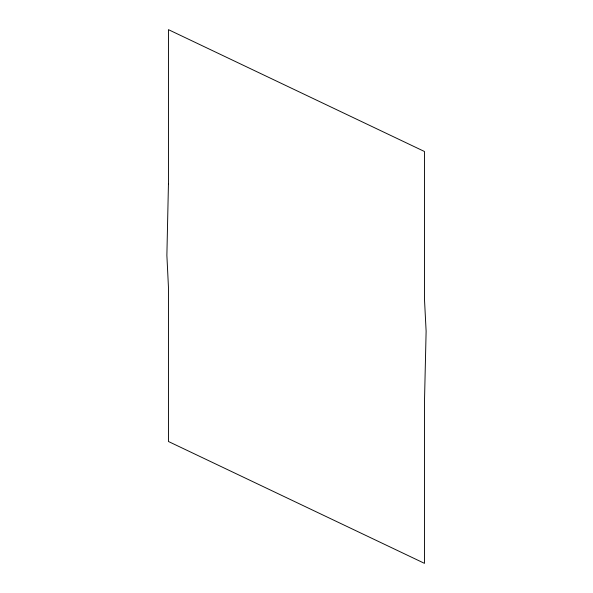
<?xml version="1.0" encoding="UTF-8"?>
<svg xmlns="http://www.w3.org/2000/svg" width="593" height="593" viewBox="0 0 593 593"><rect width="100%" height="100%" fill="white"/><g stroke="black" fill="none" stroke-linecap="round" stroke-linejoin="round"><path stroke-width="0.89" d="M168.442 184.097L166.878 255.368L168.442 287.056L168.442 441.496L424.477 563.35L424.477 402.113L426.122 331.205L424.477 299.154L424.477 151.504L168.442 29.65L168.442 184.097"/></g></svg>
